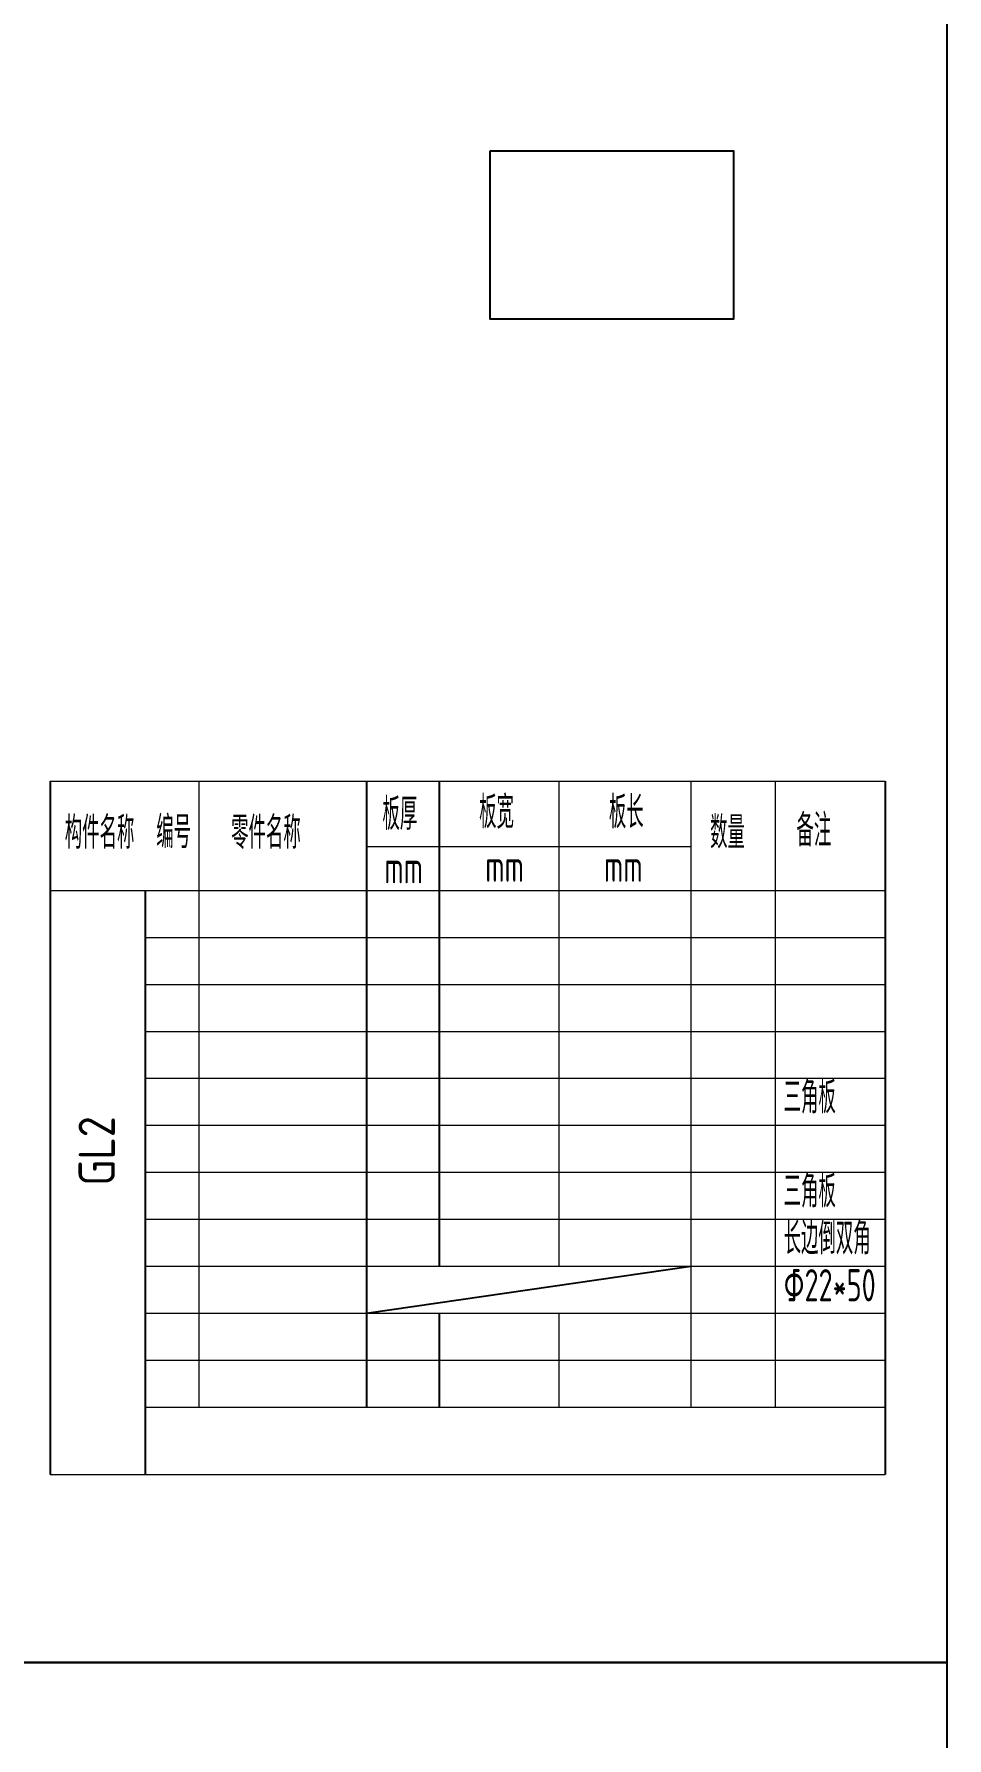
# Model space of a CAD drawing. Extents: x 533809 to 747315, y -17138 to 180511.
# Drawn here: x 671572 to 676029, y 154694 to 163019 of the extents above; entities that cross this region are included whole.
import ezdxf

# ---------------------------------------------------------------- set-up
doc = ezdxf.new("R2010")
doc.units = 0
doc.header["$LTSCALE"] = 1000
doc.header["$MEASUREMENT"] = 0
doc.linetypes.add('CENTER', pattern=[50.8, 31.75, -6.35, 6.35, -6.35])
doc.layers.add('轴线层', color=1, linetype='CENTER', lineweight=15)
doc.layers.add('钢架', color=7, linetype='Continuous', lineweight=25)
doc.styles.add('hz', font='gbenor.shx', dxfattribs={"width": 0.75, "height": 100, "bigfont": 'gbcbig.shx'})
doc.styles.get("Standard").update_dxf_attribs({"font": 'gbenor.shx', "bigfont": 'gbcbig.shx'})

msp = doc.modelspace()

# ---------------------------------------------------------------- linework, layer by layer
at = {"color": 1}
for p, q in [((671650.1, 159369.1), (671650.1, 155980.9)), ((672116, 155980.9), (672116, 158835.2))]:
    msp.add_line(p, q, dxfattribs=at)
for p, q in [((673195.7, 159369.1), (673195.7, 156769.5)), ((673549.5, 159369.1), (673549.5, 156999)), ((675727.9, 159369.1), (675727.9, 155980.9)), ((673195.7, 156769.5), (674778.5, 156999)), ((673195.7, 156769.5), (673195.7, 156310.4)), ((673549.5, 156769.5), (673549.5, 156310.4))]:
    msp.add_line(p, q)
for points in [[(664149.1, 163462.3), (676029.1, 163462.3), (676029.1, 155062.3), (664149.1, 155062.3)], [(673798.9, 162447.9), (674987.6, 162447.9), (674987.6, 161626.9), (673798.9, 161626.9)], [(664149.1, 155062.3), (676029.1, 155062.3), (676029.1, 146662.3), (664149.1, 146662.3)]]:
    msp.add_lwpolyline(points, close=True)
at = {"layer": '钢架', "lineweight": 13}
for p, q in [((671650.1, 159369.1), (675727.9, 159369.1)), ((672376, 159369.1), (672376, 156310.4)), ((674133.5, 159369.1), (674133.5, 156999)), ((674778.5, 159369.1), (674778.5, 156769.5)), ((675191.2, 159369.1), (675191.2, 156764.5)), ((673195.7, 159049.8), (674778.5, 159049.8)), ((671650.1, 158835.2), (675727.9, 158835.2)), ((672116, 158605.6), (675727.9, 158605.6)), ((672116, 158376.1), (675727.9, 158376.1)), ((672116, 158146.6), (675727.9, 158146.6)), ((672116, 158146.6), (675727.9, 158146.6)), ((672116, 157917.1), (675727.9, 157917.1)), ((672116, 157687.6), (675727.9, 157687.6)), ((672116, 157458), (675727.9, 157458)), ((672116, 157228.5), (675727.9, 157228.5)), ((672116, 156999), (675727.9, 156999)), ((672116, 156769.5), (675727.9, 156769.5)), ((674133.5, 156769.5), (674133.5, 156310.4)), ((674778.5, 156769.5), (674778.5, 156310.4)), ((675191.2, 156766.2), (675191.2, 156310.4)), ((672116, 156540), (675727.9, 156540)), ((672116, 156540), (675727.9, 156540)), ((672116, 156540), (675727.9, 156540)), ((672116, 156540), (675727.9, 156540)), ((672116, 156310.4), (675727.9, 156310.4)), ((672116, 156310.4), (675727.9, 156310.4)), ((671650.1, 155980.9), (675727.9, 155980.9)), ((671650.1, 155980.9), (675727.9, 155980.9)), ((671650.1, 155980.9), (675727.9, 155980.9)), ((673195.7, 155983.1), (673195.7, 155980.9)), ((673195.7, 155983.1), (673195.7, 155980.9))]:
    msp.add_line(p, q, dxfattribs=at)

# ---------------------------------------------------------------- texts
at = {"layer": '轴线层', "color": 4, "linetype": 'ByBlock', "insert": (671789.3, 157392.3), "char_height": 177.06, "attachment_point": 1, "rotation": 90}
msp.add_mtext_dynamic_manual_height_columns('GL2', width=1139.904, gutter_width=12.5, heights=[0], dxfattribs=at).dxf.set("width", 1038.225)
at = {"layer": '钢架', "lineweight": 13, "char_height": 157.39, "attachment_point": 1, "style": 'hz'}
for s, insert, width in [('板厚', (673273.1, 159287.3), 712.112), ('板宽', (673745, 159296.2), 645.006), ('板长', (674378.6, 159296.2), 645.006), ('构件名称', (671722, 159195.9), 645.006), ('编号', (672168.7, 159198.8), 645.006), ('零件名称', (672534.3, 159195.9), 795.006), ('数量', (674872.9, 159197.3), 645.006), ('备注', (675294.4, 159207.3), 645.006), ('mm', (673282, 159026.8), 727.44), ('mm', (673774.8, 159034.2), 645.006), ('mm', (674354.5, 159034.2), 645.006), ('三角板', (675232, 157902.9), 645.006), ('三角板', (675232, 157443.8), 645.006), ('长边倒双角', (675232, 157214.3), 645.006), ('Φ22*50', (675232, 156984.8), 645.006)]:
    msp.add_mtext(s, dxfattribs=dict(at, insert=insert, width=width))

doc.saveas('drawing.dxf')
